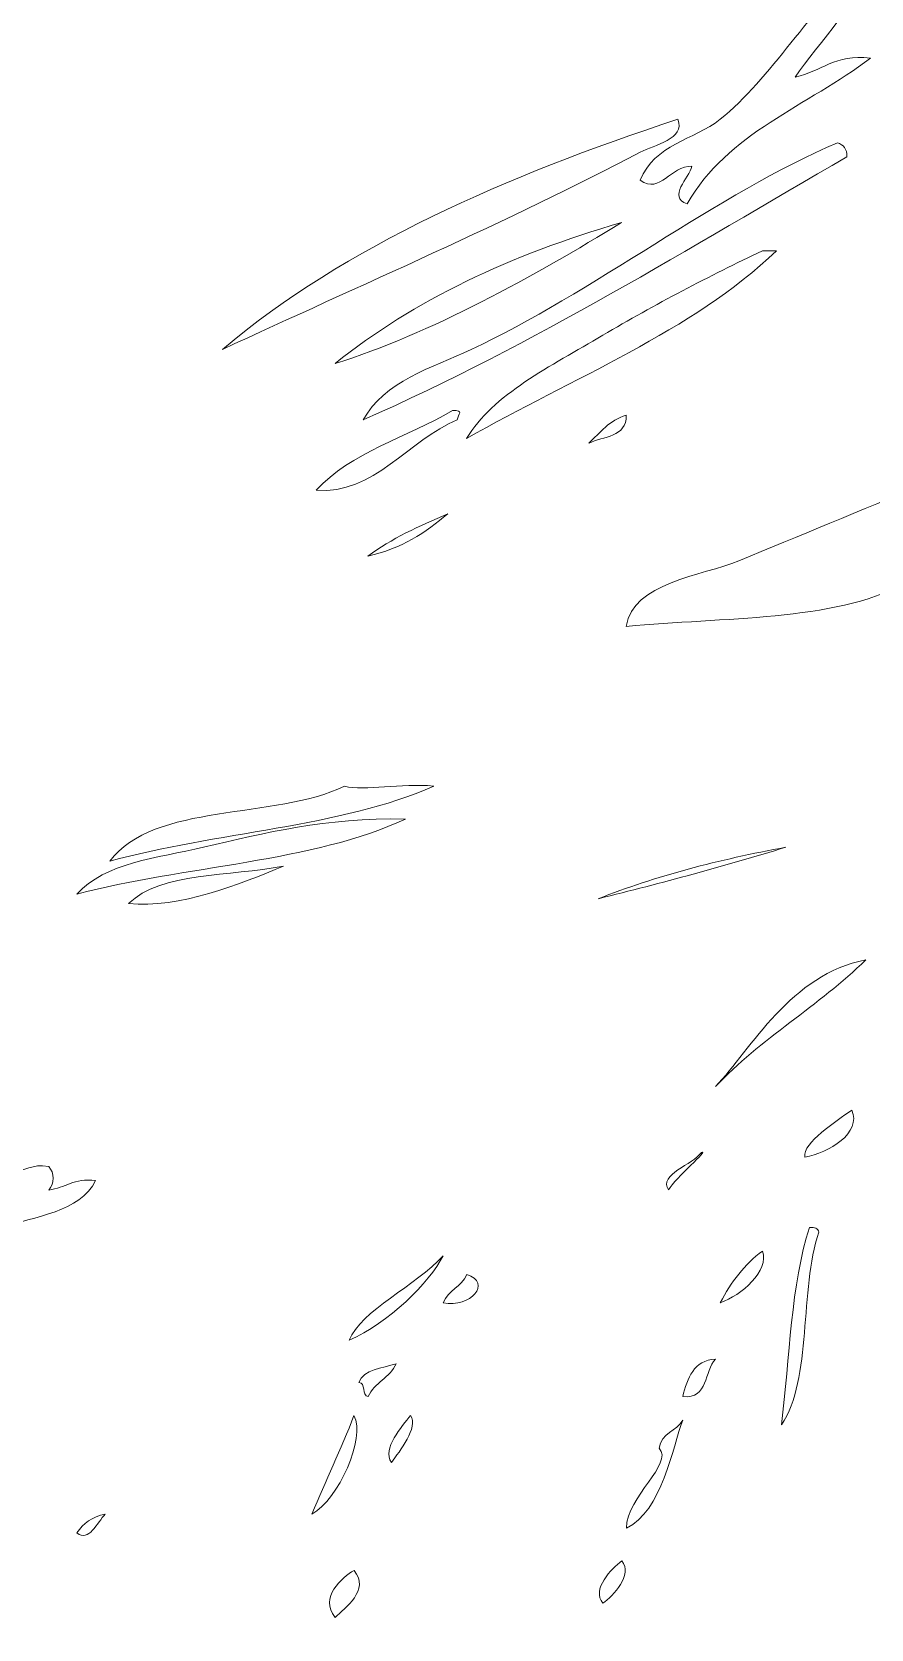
# Model space of a CAD drawing. Header units: inches. Extents: x 0.62 to 5.37, y -5.79 to -0.4.
# Drawn here: x 3.9601 to 4.179, y -4.3289 to -3.9122 of the extents above; entities that cross this region are included whole.
import ezdxf

# ---------------------------------------------------------------- set-up
doc = ezdxf.new("R2010")
doc.units = ezdxf.units.IN
doc.header["$MEASUREMENT"] = 0
doc.layers.add('Layer 1', color=7, linetype='Continuous')

# ---------------------------------------------------------------- blocks, each defined once
blk = doc.blocks.new('block 93')
at = {"layer": 'Layer 1', "lineweight": 0}
blk.add_open_spline([(4.11884, -3.95087), (4.12409, -3.95461), (4.12671, -3.947), (4.13232, -3.9472), (4.13161, -3.95027), (4.12579, -3.95527), (4.1311, -3.957), (4.14133, -3.93864), (4.16264, -3.93136), (4.17888, -3.91901), (4.16954, -3.91784), (4.16606, -3.92254), (4.15928, -3.92392), (4.16483, -3.91535), (4.17836, -3.90246), (4.17642, -3.8945), (4.16339, -3.90588), (4.15294, -3.92436), (4.13967, -3.93495), (4.13276, -3.94044), (4.12251, -3.94141), (4.11884, -3.95087)], degree=3, knots=[0, 0, 0, 0, 1, 1, 1, 2, 2, 2, 3, 3, 3, 4, 4, 4, 5, 5, 5, 6, 6, 6, 7, 7, 7, 7], dxfattribs=at)
blk = doc.blocks.new('block 99')
at = {"layer": 'Layer 1', "lineweight": 0}
blk.add_open_spline([(4.00979, -3.995), (4.04466, -3.97881), (4.08531, -3.96123), (4.11884, -3.94353), (4.12238, -3.94166), (4.13074, -3.94007), (4.12865, -3.93495), (4.08379, -3.94973), (4.04218, -3.96776), (4.00979, -3.995)], degree=3, knots=[0, 0, 0, 0, 1, 1, 1, 2, 2, 2, 3, 3, 3, 3], dxfattribs=at)
blk = doc.blocks.new('block 100')
at = {"layer": 'Layer 1', "lineweight": 0}
blk.add_open_spline([(4.17031, -3.94107), (4.13955, -3.95412), (4.1057, -3.98057), (4.07473, -3.995), (4.06456, -3.99973), (4.05186, -4.00345), (4.04655, -4.01338), (4.09159, -3.99347), (4.13159, -3.96853), (4.17276, -3.94474), (4.17282, -3.94264), (4.17181, -3.9416), (4.17031, -3.94107)], degree=3, knots=[0, 0, 0, 0, 1, 1, 1, 2, 2, 2, 3, 3, 3, 4, 4, 4, 4], dxfattribs=at)
blk = doc.blocks.new('block 105')
at = {"layer": 'Layer 1', "lineweight": 0}
blk.add_open_spline([(4.0392, -3.99868), (4.06387, -3.99106), (4.09138, -3.97571), (4.11395, -3.96191), (4.08509, -3.97023), (4.05982, -3.98213), (4.0392, -3.99868)], degree=3, knots=[0, 0, 0, 0, 1, 1, 1, 2, 2, 2, 2], dxfattribs=at)
blk = doc.blocks.new('block 107')
at = {"layer": 'Layer 1', "lineweight": 0}
blk.add_open_spline([(4.07351, -4.01827), (4.10106, -4.00252), (4.13223, -3.9904), (4.15438, -3.96926), (4.15315, -3.96926), (4.15194, -3.96926), (4.1507, -3.96926), (4.13718, -3.97567), (4.12246, -3.98337), (4.10905, -3.99131), (4.09549, -3.99934), (4.08031, -4.00676), (4.07351, -4.01827)], degree=3, knots=[0, 0, 0, 0, 1, 1, 1, 2, 2, 2, 3, 3, 3, 4, 4, 4, 4], dxfattribs=at)
blk = doc.blocks.new('block 117')
at = {"layer": 'Layer 1', "lineweight": 0}
blk.add_open_spline([(4.0343, -4.03176), (4.04913, -4.03303), (4.05858, -4.01852), (4.07106, -4.01338), (4.07133, -4.01184), (4.07297, -4.01088), (4.06983, -4.01092), (4.05809, -4.01796), (4.04319, -4.02186), (4.0343, -4.03176)], degree=3, knots=[0, 0, 0, 0, 1, 1, 1, 2, 2, 2, 3, 3, 3, 3], dxfattribs=at)
blk = doc.blocks.new('block 125')
at = {"layer": 'Layer 1', "lineweight": 0}
blk.add_open_spline([(4.04166, -4.10896), (4.02355, -4.1178), (3.99187, -4.11309), (3.98039, -4.12857), (4.00757, -4.12102), (4.04095, -4.11968), (4.06494, -4.10896), (4.05636, -4.10808), (4.04702, -4.11036), (4.04166, -4.10896)], degree=3, knots=[0, 0, 0, 0, 1, 1, 1, 2, 2, 2, 3, 3, 3, 3], dxfattribs=at)
blk = doc.blocks.new('block 127')
at = {"layer": 'Layer 1', "lineweight": 0}
blk.add_open_spline([(4.0576, -4.11753), (4.03648, -4.11719), (4.02098, -4.12116), (4.0049, -4.1249), (3.99268, -4.12772), (3.97926, -4.12886), (3.97182, -4.13716), (3.99955, -4.12976), (4.03373, -4.1288), (4.0576, -4.11753)], degree=3, knots=[0, 0, 0, 0, 1, 1, 1, 2, 2, 2, 3, 3, 3, 3], dxfattribs=at)
blk = doc.blocks.new('block 129')
at = {"layer": 'Layer 1', "lineweight": 0}
blk.add_open_spline([(4.02573, -4.1298), (4.01181, -4.13262), (3.99375, -4.1313), (3.9853, -4.1396), (3.99857, -4.14091), (4.01447, -4.13455), (4.02573, -4.1298)], degree=3, knots=[0, 0, 0, 0, 1, 1, 1, 2, 2, 2, 2], dxfattribs=at)
blk = doc.blocks.new('block 133')
at = {"layer": 'Layer 1', "lineweight": 0}
blk.add_open_spline([(3.70961, -4.38103), (3.72311, -4.37777), (3.73348, -4.3714), (3.74392, -4.36509), (3.74428, -4.36722), (3.74, -4.37168), (3.74515, -4.37123), (3.75872, -4.3699), (3.76996, -4.3621), (3.78191, -4.35652), (3.78486, -4.35601), (3.78457, -4.35874), (3.78804, -4.35774), (3.83435, -4.31869), (3.87932, -4.27829), (3.92527, -4.23886), (3.92644, -4.23658), (3.9216, -4.23477), (3.92527, -4.23396), (3.93367, -4.23079), (3.94286, -4.22747), (3.95222, -4.22416), (3.9607, -4.22116), (3.97266, -4.22015), (3.97673, -4.2119), (3.97102, -4.21108), (3.96886, -4.21383), (3.96447, -4.21434), (3.96604, -4.21274), (3.96604, -4.20983), (3.96447, -4.20823), (3.95986, -4.20728), (3.95862, -4.20971), (3.95467, -4.20945), (3.95469, -4.20701), (3.95801, -4.2079), (3.95712, -4.20454), (3.9117, -4.21387), (3.87408, -4.23099), (3.84562, -4.25725), (3.84706, -4.25744), (3.8491, -4.25705), (3.8493, -4.25848), (3.82381, -4.27956), (3.80072, -4.30304), (3.777, -4.32587), (3.77633, -4.32765), (3.77844, -4.33222), (3.77578, -4.33201), (3.74956, -4.34337), (3.72042, -4.35834), (3.70961, -4.38103)], degree=3, knots=[0, 0, 0, 0, 1, 1, 1, 2, 2, 2, 3, 3, 3, 4, 4, 4, 5, 5, 5, 6, 6, 6, 7, 7, 7, 8, 8, 8, 9, 9, 9, 10, 10, 10, 11, 11, 11, 12, 12, 12, 13, 13, 13, 14, 14, 14, 15, 15, 15, 16, 16, 16, 17, 17, 17, 17], dxfattribs=at)
blk = doc.blocks.new('block 136')
at = {"layer": 'Layer 1', "lineweight": 0}
blk.add_open_spline([(4.15564, -4.2756), (4.16379, -4.26372), (4.16027, -4.2402), (4.16544, -4.22535), (4.16517, -4.2244), (4.16441, -4.22393), (4.16299, -4.22413), (4.15814, -4.2389), (4.15784, -4.25819), (4.15564, -4.2756)], degree=3, knots=[0, 0, 0, 0, 1, 1, 1, 2, 2, 2, 3, 3, 3, 3], dxfattribs=at)
blk = doc.blocks.new('block 181')
at = {"layer": 'Layer 1', "lineweight": 0}
blk.add_open_spline([(4.27693, -3.98272), (4.2659, -3.98423), (4.25562, -3.99634), (4.24506, -4.00232), (4.24329, -4.00424), (4.24249, -4.0071), (4.24138, -4.00968), (4.2102, -4.02298), (4.17542, -4.03746), (4.14459, -4.05013), (4.13492, -4.05411), (4.1168, -4.05581), (4.11518, -4.06729), (4.14052, -4.06485), (4.1694, -4.06595), (4.18748, -4.05626), (4.18725, -4.05893), (4.18849, -4.06015), (4.19116, -4.05993), (4.20552, -4.0559), (4.21743, -4.04291), (4.22914, -4.04032), (4.22255, -4.046), (4.21228, -4.04796), (4.20953, -4.05747), (4.22389, -4.05753), (4.22901, -4.04837), (4.23894, -4.04399), (4.23909, -4.0471), (4.24072, -4.04874), (4.24384, -4.04889), (4.26612, -4.03644), (4.28909, -4.02471), (4.3051, -4.006), (4.29923, -4.00625), (4.2959, -4.00904), (4.29163, -4.0109), (4.29873, -4.00604), (4.29218, -4.00091), (4.29041, -3.99497), (4.27521, -3.99856), (4.26452, -4.01321), (4.25119, -4.01458), (4.24944, -4.0099), (4.25863, -4.00685), (4.26344, -4.00478), (4.25969, -3.99354), (4.2756, -3.99282), (4.27693, -3.98272)], degree=3, knots=[0, 0, 0, 0, 1, 1, 1, 2, 2, 2, 3, 3, 3, 4, 4, 4, 5, 5, 5, 6, 6, 6, 7, 7, 7, 8, 8, 8, 9, 9, 9, 10, 10, 10, 11, 11, 11, 12, 12, 12, 13, 13, 13, 14, 14, 14, 15, 15, 15, 16, 16, 16, 16], dxfattribs=at)
blk = doc.blocks.new('block 589')
at = {"layer": 'Layer 1', "lineweight": 0}
blk.add_open_spline([(4.10537, -4.01949), (4.1092, -4.0176), (4.1153, -4.01799), (4.11517, -4.01215), (4.11074, -4.01344), (4.10839, -4.01679), (4.10537, -4.01949)], degree=3, knots=[0, 0, 0, 0, 1, 1, 1, 2, 2, 2, 2], dxfattribs=at)
blk = doc.blocks.new('block 651')
at = {"layer": 'Layer 1', "lineweight": 0}
blk.add_open_spline([(4.13971, -4.24374), (4.14519, -4.24185), (4.15261, -4.23544), (4.15073, -4.23026), (4.14604, -4.23374), (4.14253, -4.23839), (4.13971, -4.24374)], degree=3, knots=[0, 0, 0, 0, 1, 1, 1, 2, 2, 2, 2], dxfattribs=at)
blk = doc.blocks.new('block 653')
at = {"layer": 'Layer 1', "lineweight": 0}
blk.add_open_spline([(4.06741, -4.24375), (4.07465, -4.24525), (4.0802, -4.23844), (4.07354, -4.23639), (4.07227, -4.23962), (4.06868, -4.24051), (4.06741, -4.24375)], degree=3, knots=[0, 0, 0, 0, 1, 1, 1, 2, 2, 2, 2], dxfattribs=at)
blk = doc.blocks.new('block 658')
at = {"layer": 'Layer 1', "lineweight": 0}
blk.add_open_spline([(4.12991, -4.26826), (4.13664, -4.26885), (4.13552, -4.26161), (4.13848, -4.25845), (4.13276, -4.25884), (4.13116, -4.26337), (4.12991, -4.26826)], degree=3, knots=[0, 0, 0, 0, 1, 1, 1, 2, 2, 2, 2], dxfattribs=at)
blk = doc.blocks.new('block 659')
at = {"layer": 'Layer 1', "lineweight": 0}
blk.add_open_spline([(4.04536, -4.26458), (4.04738, -4.2646), (4.04605, -4.26798), (4.04781, -4.26826), (4.04951, -4.26464), (4.05347, -4.26329), (4.05516, -4.25968), (4.05143, -4.26086), (4.0468, -4.26112), (4.04536, -4.26458)], degree=3, knots=[0, 0, 0, 0, 1, 1, 1, 2, 2, 2, 3, 3, 3, 3], dxfattribs=at)
blk = doc.blocks.new('block 660')
at = {"layer": 'Layer 1', "lineweight": 0}
blk.add_open_spline([(4.03311, -4.2989), (4.04014, -4.29497), (4.04725, -4.27921), (4.04413, -4.27315), (4.04074, -4.28202), (4.03677, -4.2903), (4.03311, -4.2989)], degree=3, knots=[0, 0, 0, 0, 1, 1, 1, 2, 2, 2, 2], dxfattribs=at)
blk = doc.blocks.new('block 661')
at = {"layer": 'Layer 1', "lineweight": 0}
blk.add_open_spline([(4.05393, -4.28542), (4.05599, -4.28251), (4.06112, -4.27632), (4.05884, -4.27315), (4.05676, -4.27603), (4.0513, -4.28189), (4.05393, -4.28542)], degree=3, knots=[0, 0, 0, 0, 1, 1, 1, 2, 2, 2, 2], dxfattribs=at)
blk = doc.blocks.new('block 667')
at = {"layer": 'Layer 1', "lineweight": 0}
blk.add_open_spline([(3.97184, -4.3038), (3.97481, -4.30641), (3.97726, -4.30107), (3.97919, -4.2989), (3.97586, -4.29966), (3.97345, -4.30133), (3.97184, -4.3038)], degree=3, knots=[0, 0, 0, 0, 1, 1, 1, 2, 2, 2, 2], dxfattribs=at)
blk = doc.blocks.new('block 669')
at = {"layer": 'Layer 1', "lineweight": 0}
blk.add_open_spline([(4.10909, -4.32217), (4.11167, -4.32021), (4.11709, -4.31473), (4.11399, -4.31113), (4.11139, -4.31309), (4.10597, -4.31858), (4.10909, -4.32217)], degree=3, knots=[0, 0, 0, 0, 1, 1, 1, 2, 2, 2, 2], dxfattribs=at)
blk = doc.blocks.new('block 671')
at = {"layer": 'Layer 1', "lineweight": 0}
blk.add_open_spline([(4.03924, -4.32585), (4.04169, -4.32336), (4.04846, -4.31879), (4.04414, -4.31359), (4.04103, -4.31544), (4.03495, -4.32069), (4.03924, -4.32585)], degree=3, knots=[0, 0, 0, 0, 1, 1, 1, 2, 2, 2, 2], dxfattribs=at)
blk = doc.blocks.new('block 809')
at = {"layer": 'Layer 1', "lineweight": 0}
blk.add_open_spline([(4.06861, -4.03788), (4.06115, -4.04105), (4.0539, -4.0444), (4.04778, -4.04891), (4.05652, -4.04702), (4.06286, -4.04275), (4.06861, -4.03788)], degree=3, knots=[0, 0, 0, 0, 1, 1, 1, 2, 2, 2, 2], dxfattribs=at)
blk = doc.blocks.new('block 815')
at = {"layer": 'Layer 1', "lineweight": 0}
blk.add_open_spline([(4.10783, -4.13836), (4.1245, -4.13419), (4.14096, -4.12981), (4.15685, -4.12488), (4.13928, -4.12813), (4.12274, -4.13242), (4.10783, -4.13836)], degree=3, knots=[0, 0, 0, 0, 1, 1, 1, 2, 2, 2, 2], dxfattribs=at)
blk = doc.blocks.new('block 820')
at = {"layer": 'Layer 1', "lineweight": 0}
blk.add_open_spline([(4.13847, -4.18737), (4.15009, -4.17488), (4.16555, -4.16625), (4.17768, -4.15428), (4.15813, -4.158), (4.14778, -4.17749), (4.13847, -4.18737)], degree=3, knots=[0, 0, 0, 0, 1, 1, 1, 2, 2, 2, 2], dxfattribs=at)
blk = doc.blocks.new('block 828')
at = {"layer": 'Layer 1', "lineweight": 0}
blk.add_open_spline([(4.16176, -4.20574), (4.16801, -4.20461), (4.17671, -4.19948), (4.17401, -4.1935), (4.16974, -4.1966), (4.16125, -4.20194), (4.16176, -4.20574)], degree=3, knots=[0, 0, 0, 0, 1, 1, 1, 2, 2, 2, 2], dxfattribs=at)
blk = doc.blocks.new('block 829')
at = {"layer": 'Layer 1', "lineweight": 0}
blk.add_open_spline([(4.12622, -4.21433), (4.12791, -4.21112), (4.13707, -4.20367), (4.1348, -4.20452), (4.13267, -4.20774), (4.12343, -4.21024), (4.12622, -4.21433)], degree=3, knots=[0, 0, 0, 0, 1, 1, 1, 2, 2, 2, 2], dxfattribs=at)
blk = doc.blocks.new('block 833')
at = {"layer": 'Layer 1', "lineweight": 0}
blk.add_open_spline([(4.0429, -4.25355), (4.05311, -4.24904), (4.06386, -4.23857), (4.06741, -4.23149), (4.06043, -4.23924), (4.04584, -4.24587), (4.0429, -4.25355)], degree=3, knots=[0, 0, 0, 0, 1, 1, 1, 2, 2, 2, 2], dxfattribs=at)
blk = doc.blocks.new('block 840')
at = {"layer": 'Layer 1', "lineweight": 0}
blk.add_open_spline([(4.12378, -4.28173), (4.12757, -4.28579), (4.11533, -4.29432), (4.11521, -4.30256), (4.12442, -4.29829), (4.12736, -4.28124), (4.12991, -4.27437), (4.12842, -4.27738), (4.1242, -4.27766), (4.12378, -4.28173)], degree=3, knots=[0, 0, 0, 0, 1, 1, 1, 2, 2, 2, 3, 3, 3, 3], dxfattribs=at)
blk = doc.blocks.new('block 25')
at = {"layer": 'Layer 1'}
for name in ['block 93', 'block 99', 'block 100', 'block 105', 'block 107', 'block 181', 'block 117', 'block 589', 'block 809', 'block 125', 'block 127', 'block 815', 'block 129', 'block 820', 'block 828', 'block 133', 'block 829', 'block 136', 'block 833', 'block 651', 'block 653', 'block 658', 'block 659', 'block 660', 'block 661', 'block 840', 'block 667', 'block 669', 'block 671']:
    blk.add_blockref(name, (0, 0), dxfattribs=at)

msp = doc.modelspace()

# ---------------------------------------------------------------- block references
at = {"layer": 'Layer 1'}
msp.add_blockref('block 25', (0, 0), dxfattribs=at)

doc.saveas('drawing.dxf')
